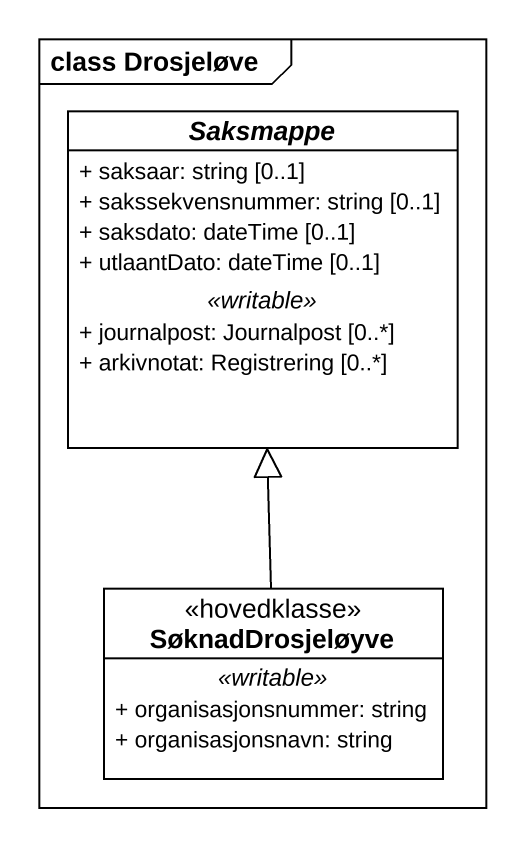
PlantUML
@startuml
mainframe class Drosjeløve
hide circle
hide empty members
skinparam classAttributeIconSize 0
abstract class Saksmappe {
  + saksaar: string [0..1]
  + sakssekvensnummer: string [0..1]
  + saksdato: dateTime [0..1]
  + utlaantDato: dateTime [0..1]
  .. <<writable>> ..
  + journalpost: Journalpost [0..*]
  + arkivnotat: Registrering [0..*]
}
class SøknadDrosjeløyve <<hovedklasse>> {
  .. <<writable>> ..
  + organisasjonsnummer: string
  + organisasjonsnavn: string
}
SøknadDrosjeløyve -up-|> Saksmappe
@enduml
